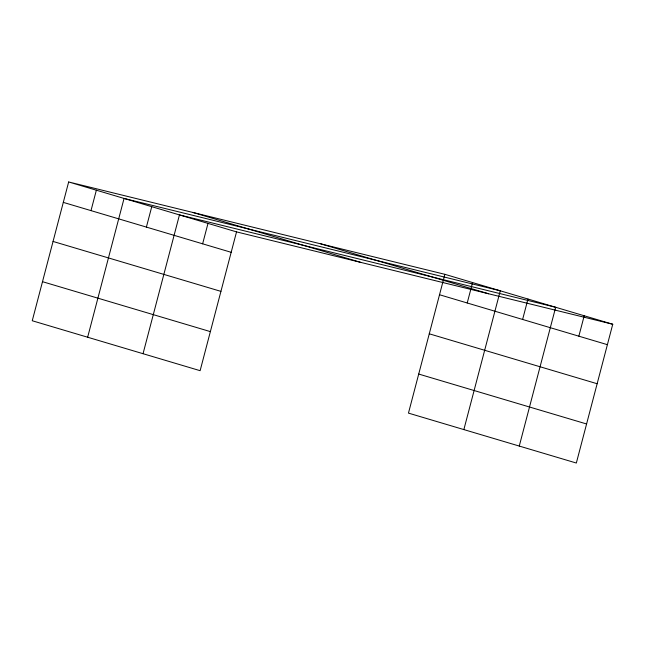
<?xml version="1.0" encoding="UTF-8"?>
<svg xmlns="http://www.w3.org/2000/svg" width="645" height="645" viewBox="0 0 645 645"><rect width="100%" height="100%" fill="white"/><g stroke="black" fill="none" stroke-linecap="round" stroke-linejoin="round"><path stroke-width="0.97" d="M68.66 181.963L32.25 320.75L200.119 370.682L236.538 231.886L68.66 181.963L444.881 274.319L612.75 324.25L576.34 463.037L408.462 413.114L444.881 274.319M91.001 210.617L96.363 190.194M87.647 337.23L124.058 198.434L500.278 290.798L463.86 429.586M146.399 227.096L151.76 206.674M143.045 353.702L179.455 214.914L555.676 307.27L519.265 446.066M202.635 243.818L207.996 223.396M467.222 302.981L472.575 282.558M522.619 319.46L527.973 299.038M578.855 336.182L584.209 315.76M236.538 231.886L612.75 324.25M320.726 243.842L488.596 293.765M192.815 212.439L360.684 262.362M439.519 294.741L607.388 344.672M63.307 202.385L231.176 252.308M429.272 333.804L597.141 383.735M53.059 241.448L220.929 291.371M418.71 374.052L586.587 423.975M42.497 281.688L210.367 331.619"/></g></svg>
